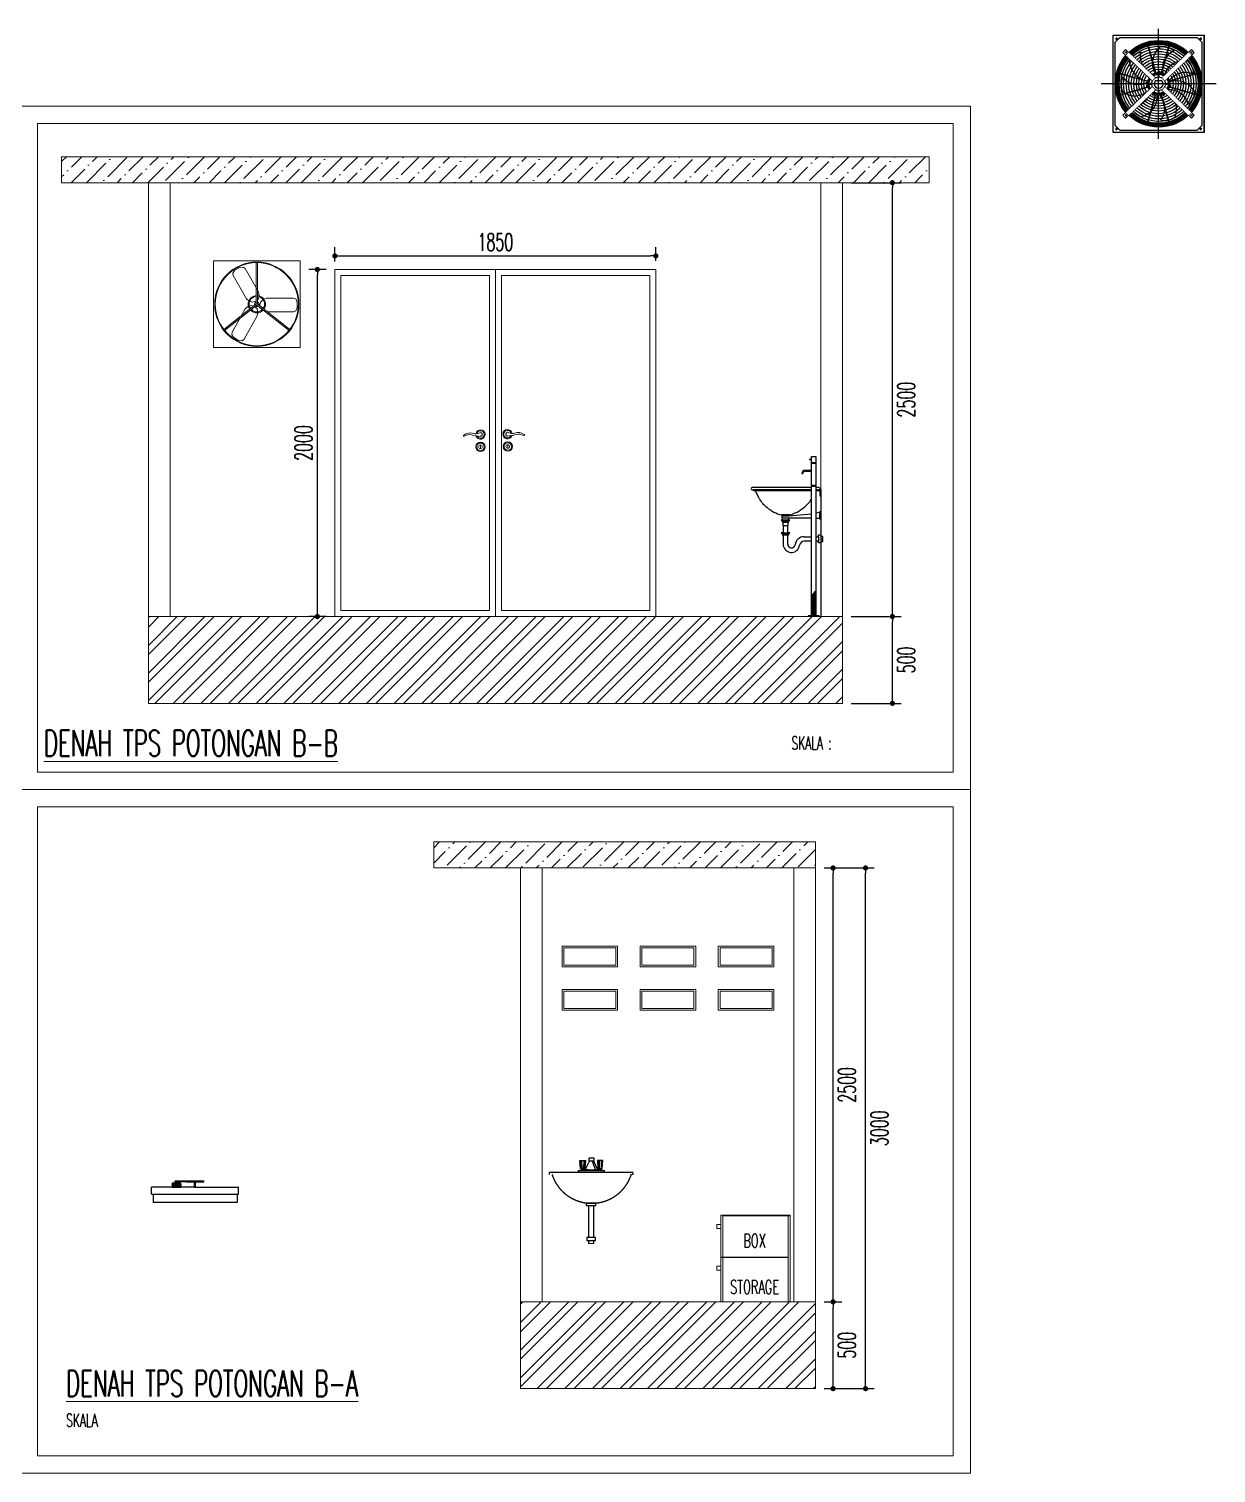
# Model space of a CAD drawing. Header units: millimetres. Extents: x -24432 to 28812, y 5 to 16204.
# Drawn here: x 21970 to 28812, y 7882 to 16204 of the extents above; entities that cross this region are included whole.
import ezdxf

# ---------------------------------------------------------------- set-up
doc = ezdxf.new("R2010")
doc.units = ezdxf.units.MM
doc.header["$MEASUREMENT"] = 0
doc.set_wipeout_variables(frame=1)
doc.linetypes.add('DASHEDX2', pattern=[38.1, 25.4, -12.7])
doc.layers.add('Edges', color=7, linetype='Continuous')
doc.layers.add('inst ME', color=7, linetype='Continuous', lineweight=13)
doc.layers.add('J', color=1, linetype='Continuous', lineweight=13)
doc.styles.add('300', font='rs.shx', dxfattribs={"width": 0.6, "height": 100})
doc.dimstyles.new('300', dxfattribs={"dimtxt": 50, "dimasz": 30, "dimexe": 50, "dimexo": 50, "dimgap": 30, "dimtad": 2, "dimdec": 0, "dimzin": 0, "dimtxsty": '300', "dimblk": 'DOT', "dimcen": 0.2, "dimclrd": 1, "dimclre": 1, "dimclrt": 3, "dimadec": 0, "dimazin": 0, "dimtfac": 1, "dimtdec": 0, "dimtix": 1, "dimtmove": 0, "dimatfit": 3, "dimfxl": 1, "dimtolj": 1, "dimtzin": 0, "dimarcsym": 0})
pattern_1 = [(45, (-555.76, -76748.93), (-79.54951, 79.54951), []), (45, (-502.73, -76748.93), (-79.54951, 79.54951), [])]
pattern_2 = [(45, (-555.76, -76748.934), (33.14563, 121.53398), [156.25, -31.25, 0, -31.25])]

# ---------------------------------------------------------------- blocks, each defined once
blk = doc.blocks.new('A$C6E2B1FF7')
for p, q in [((0.3955, 1.01), (0.3955, 1.05)), ((0.3955, 1.05), (0.4255, 1.05)), ((0.4255, 1.05), (0.4255, 1.01)), ((0.3955, 0.96), (0.3555, 0.96)), ((0.3555, 0.954), (0.3955, 0.954)), ((0.3955, 1.0315), (0.3845, 1.0315)), ((0.3955, 1.0285), (0.3845, 1.0285)), ((0.4255, 1.01), (0.3955, 1.01)), ((0.3955, 0.86), (0.3955, 1.006)), ((0.3955, 1.006), (0.4255, 1.006)), ((0.3975, 1.01), (0.3975, 1.006)), ((0.4235, 1.01), (0.4235, 1.006)), ((0.4255, 1.006), (0.4255, 0.86)), ((0.3325, 0.9402), (0.3385, 0.938)), ((0.4255, 0.86), (0.3955, 0.86)), ((0.3955, 0.004), (0.3955, 0.856)), ((0.3955, 0.856), (0.4255, 0.856)), ((0.3975, 0.86), (0.3975, 0.856)), ((0.4235, 0.86), (0.4235, 0.856)), ((0.4255, 0.856), (0.4255, 0.004)), ((0.3955, 0.8483), (0.0077, 0.8483)), ((0.0077, 0.8328), (0.0158, 0.8328)), ((0.3955, 0.8328), (0.0158, 0.8328)), ((0.0189, 0.8268), (0.3955, 0.8268)), ((0.052, 0.7743), (0.0308, 0.8221)), ((0.4427, 0.8483), (0.4255, 0.8483)), ((0.4352, 0.8328), (0.4255, 0.8328)), ((0.4255, 0.8268), (0.44, 0.8268)), ((0.4255, 0.8268), (0.432, 0.8268)), ((0.4352, 0.8328), (0.4427, 0.8328)), ((0.44, 0.8268), (0.4515, 0.8268)), ((0.4427, 0.8328), (0.4575, 0.8328)), ((0.4515, 0.8268), (0.4515, 0.7928)), ((0.4515, 0.7928), (0.4575, 0.7928)), ((0.4575, 0.8328), (0.4575, 0)), ((0.2517, 0.6674), (0.1992, 0.6674)), ((0.2481, 0.6623), (0.3955, 0.6739)), ((0.4255, 0.6804), (0.4515, 0.6855)), ((0.4515, 0.6405), (0.4515, 0.6905)), ((0.4515, 0.6905), (0.4575, 0.6905)), ((0.1975, 0.6319), (0.2053, 0.6262)), ((0.2535, 0.6319), (0.1975, 0.6319)), ((0.2029, 0.6473), (0.2029, 0.6623)), ((0.2029, 0.6623), (0.2481, 0.6623)), ((0.2029, 0.6473), (0.2461, 0.6473)), ((0.2049, 0.6473), (0.2049, 0.6319)), ((0.2053, 0.6262), (0.2053, 0.6185)), ((0.2053, 0.6262), (0.2461, 0.6262)), ((0.2053, 0.6185), (0.2084, 0.6185)), ((0.2084, 0.6185), (0.2084, 0.5981)), ((0.2425, 0.6185), (0.2084, 0.6185)), ((0.2084, 0.5981), (0.2095, 0.5981)), ((0.2095, 0.5981), (0.2415, 0.5981)), ((0.2095, 0.5981), (0.2095, 0.5487)), ((0.2415, 0.5981), (0.2425, 0.5981)), ((0.2415, 0.5487), (0.2415, 0.5981)), ((0.2425, 0.5981), (0.2425, 0.6185)), ((0.2425, 0.6185), (0.2461, 0.6185)), ((0.2461, 0.6473), (0.3955, 0.6472)), ((0.2461, 0.6473), (0.2461, 0.6319)), ((0.2461, 0.6262), (0.2535, 0.6319)), ((0.2461, 0.6185), (0.2461, 0.6262)), ((0.4255, 0.6463), (0.4515, 0.6455)), ((0.4575, 0.6405), (0.4515, 0.6405)), ((0.1975, 0.5487), (0.2053, 0.543)), ((0.2095, 0.5487), (0.1975, 0.5487)), ((0.2053, 0.543), (0.2053, 0.5353)), ((0.2053, 0.543), (0.2461, 0.543)), ((0.2053, 0.5353), (0.2105, 0.5353)), ((0.2095, 0.5487), (0.2415, 0.5487)), ((0.2405, 0.5353), (0.2105, 0.5353)), ((0.2105, 0.5353), (0.2105, 0.475)), ((0.2405, 0.5353), (0.2461, 0.5353)), ((0.2405, 0.475), (0.2405, 0.5353)), ((0.2535, 0.5487), (0.2415, 0.5487)), ((0.2461, 0.543), (0.2535, 0.5487)), ((0.2461, 0.5353), (0.2461, 0.543)), ((0.348, 0.5244), (0.3955, 0.5244)), ((0.3955, 0.4944), (0.348, 0.4944)), ((0.4255, 0.5244), (0.4435, 0.5244)), ((0.4435, 0.4944), (0.4255, 0.4944)), ((0.4435, 0.5244), (0.4435, 0.5356)), ((0.4435, 0.5356), (0.4575, 0.5356)), ((0.4435, 0.5244), (0.4435, 0.4944)), ((0.4435, 0.4832), (0.4435, 0.4944)), ((0.4575, 0.4832), (0.4435, 0.4832)), ((0.4575, 0.5356), (0.4575, 0.4832)), ((0.4719, 0.5265), (0.4575, 0.5265)), ((0.4575, 0.5099), (0.4719, 0.5099)), ((0.4575, 0.492), (0.4719, 0.492)), ((0.4719, 0.492), (0.4719, 0.5265)), ((0.3986, 0.004), (0.3986, 0.139)), ((0.4016, 0.004), (0.4016, 0.143)), ((0.4054, 0.004), (0.4054, 0.1477)), ((0.4105, 0.004), (0.4105, 0.1535)), ((0.419, 0.004), (0.419, 0.1618)), ((0.4475, 0.004), (0.3755, 0.004)), ((0.3755, 0.004), (0.3755, 0)), ((0.4475, 0), (0.4475, 0.004))]:
    blk.add_line(p, q)
for centre, radius, start, end in [((0.355, 0.9373), 0.0227, 88.67566, 172.72042), ((0.3579, 0.9344), 0.0198, 97.04919, 169.4794), ((0.0077, 0.8405), 0.00774, 90, 270), ((0.0208, 0.8316), 0.00515, 166.68297, 249.34752), ((0.0162, 0.8051), 0.0225, 49.25045, 75.12158), ((0.2517, 0.9003), 0.2361, 212.24439, 231.48451), ((0.1992, 0.9003), 0.2361, 308.51549, 326.21188), ((0.4348, 0.8051), 0.0225, 104.87842, 114.47405), ((0.4302, 0.8316), 0.00515, 290.65248, 13.31703), ((0.4427, 0.8405), 0.00774, 270, 90), ((0.2608, 0.905), 0.2455, 230.52645, 255.48599), ((0.1954, 0.6575), 0.0106, 26.899, 68.79889), ((0.2554, 0.6577), 0.0103, 110.63934, 153.66277), ((0.1902, 0.905), 0.2455, 284.51401, 309.47355), ((0.2646, 0.475), 0.0541, 180, 352.73258), ((0.2646, 0.475), 0.0241, 180, 352.73258), ((0.348, 0.4644), 0.06, 90, 172.73258), ((0.348, 0.4644), 0.03, 90, 172.73258), ((0.5189, 0.052), 0.1485, 128.97963, 146.20396)]:
    blk.add_arc(centre, radius, start, end)
blk.add_ellipse((0.3845, 1.03), major_axis=(0, -0.0015), ratio=0.505358, start_param=3.141593, end_param=6.283185)
blk = doc.blocks.new('industrial exhaust fan pl')
at = {"layer": 'Edges'}
for p, q in [((50.11, 66.59), (50.11, 66.72)), ((50.11, 66.72), (51.61, 66.72)), ((50.11, 66.59), (50.55, 66.59)), ((50.55, 66.33), (50.55, 66.59)), ((50.56, 66.59), (50.55, 66.59)), ((50.56, 66.59), (50.56, 66.33)), ((50.56, 66.59), (51.61, 66.59)), ((51.61, 66.59), (51.61, 66.72)), ((56.54, 66.59), (51.61, 66.59)), ((56.54, 66.59), (56.54, 66.72)), ((56.54, 66.72), (66.55, 66.72)), ((56.54, 66.59), (57.35, 66.59)), ((57.35, 66.33), (57.35, 66.59)), ((57.35, 66.59), (66.39, 66.59)), ((66.39, 66.59), (66.39, 66.33)), ((66.39, 66.59), (66.55, 66.59)), ((66.55, 66.59), (66.55, 66.72)), ((36.54, 59.13), (36.54, 63.13)), ((48.3, 63.13), (36.54, 63.13)), ((36.54, 59.13), (37.34, 59.13)), ((37.34, 59.13), (37.34, 54.25)), ((37.34, 59.13), (85.75, 59.13)), ((48.3, 64.5), (48.21, 64.5)), ((48.21, 64.5), (48.21, 64.27)), ((48.21, 64.27), (48.3, 64.27)), ((48.3, 65.34), (48.3, 64.5)), ((49.64, 65.34), (48.3, 65.34)), ((48.54, 64.5), (48.3, 64.5)), ((48.3, 64.27), (48.3, 63.13)), ((48.3, 64.27), (48.92, 64.27)), ((48.3, 63.13), (48.39, 63.13)), ((48.92, 64.27), (48.39, 63.83)), ((48.39, 63.83), (48.39, 63.13)), ((48.39, 63.13), (48.44, 63.13)), ((48.44, 63.83), (48.45, 63.84)), ((48.44, 63.83), (48.44, 63.13)), ((48.44, 63.13), (48.45, 63.13)), ((48.45, 63.84), (48.92, 64.24)), ((48.45, 63.84), (48.45, 63.13)), ((48.45, 63.13), (48.57, 63.13)), ((49.09, 65.27), (48.54, 64.5)), ((48.54, 64.5), (53.17, 64.5)), ((48.57, 63.83), (48.99, 64.18)), ((48.57, 63.83), (48.57, 63.13)), ((48.57, 63.13), (48.77, 63.13)), ((48.77, 63.83), (49.15, 64.12)), ((48.77, 63.83), (48.77, 63.13)), ((48.77, 63.13), (49.44, 63.13)), ((48.92, 64.27), (48.92, 64.27)), ((48.92, 64.27), (48.92, 64.24)), ((48.92, 64.24), (48.97, 64.27)), ((48.92, 64.27), (48.97, 64.27)), ((48.99, 64.27), (48.97, 64.27)), ((48.99, 64.27), (48.99, 64.18)), ((48.99, 64.18), (49.1, 64.27)), ((48.99, 64.27), (49.1, 64.27)), ((49.64, 65.27), (49.09, 65.27)), ((49.1, 64.27), (49.15, 64.27)), ((49.15, 64.27), (49.15, 64.12)), ((49.15, 64.12), (49.36, 64.27)), ((49.15, 64.27), (49.36, 64.27)), ((49.36, 64.27), (49.44, 64.27)), ((49.44, 64.27), (49.44, 63.13)), ((49.44, 64.27), (49.55, 64.27)), ((49.44, 63.13), (49.55, 63.13)), ((49.55, 63.83), (49.55, 64.27)), ((49.55, 64.27), (49.64, 64.27)), ((49.55, 63.83), (49.55, 63.13)), ((49.64, 63.83), (49.55, 63.83)), ((49.55, 63.13), (49.64, 63.13)), ((49.64, 65.34), (49.64, 65.27)), ((50.55, 65.34), (49.64, 65.34)), ((49.64, 65.27), (52.07, 65.27)), ((49.64, 63.83), (49.64, 64.27)), ((49.64, 64.27), (49.97, 64.27)), ((49.64, 63.83), (49.64, 63.13)), ((49.64, 63.13), (49.97, 63.13)), ((49.97, 63.83), (49.97, 64.27)), ((49.97, 64.27), (50.06, 64.27)), ((50.06, 63.83), (49.97, 63.83)), ((49.97, 63.83), (49.97, 63.13)), ((49.97, 63.13), (50.06, 63.13)), ((50.06, 63.83), (50.06, 64.27)), ((50.39, 64.27), (50.06, 64.27)), ((50.06, 63.83), (50.06, 63.13)), ((50.06, 63.13), (50.39, 63.13)), ((50.11, 66.2), (50.11, 66.33)), ((50.55, 66.33), (50.11, 66.33)), ((50.11, 66.2), (50.55, 66.2)), ((50.39, 63.83), (50.39, 64.27)), ((50.39, 64.27), (50.48, 64.27)), ((50.48, 63.83), (50.39, 63.83)), ((50.39, 63.83), (50.39, 63.13)), ((50.39, 63.13), (50.48, 63.13)), ((50.48, 63.83), (50.48, 64.27)), ((50.48, 64.27), (50.81, 64.27)), ((50.48, 63.83), (50.48, 63.13)), ((50.48, 63.13), (50.81, 63.13)), ((50.56, 66.33), (50.55, 66.33)), ((50.55, 65.34), (50.55, 66.2)), ((50.55, 66.2), (51.16, 66.2)), ((50.55, 65.34), (51.16, 65.34)), ((51.61, 66.33), (50.56, 66.33)), ((50.81, 63.83), (50.81, 64.27)), ((50.9, 64.27), (50.81, 64.27)), ((50.81, 63.83), (50.9, 63.83)), ((50.81, 63.83), (50.81, 63.13)), ((50.81, 63.13), (50.9, 63.13)), ((50.9, 64.27), (51.19, 64.27)), ((50.9, 63.83), (50.9, 64.27)), ((50.9, 63.83), (50.9, 63.13)), ((50.9, 63.13), (51.19, 63.13)), ((51.16, 65.34), (51.16, 66.2)), ((51.16, 66.2), (51.61, 66.2)), ((52.07, 65.34), (51.16, 65.34)), ((51.19, 63.83), (51.19, 64.27)), ((51.19, 64.27), (51.27, 64.27)), ((51.19, 63.83), (51.27, 63.83)), ((51.19, 63.83), (51.19, 63.13)), ((51.19, 63.13), (51.27, 63.13)), ((51.27, 63.83), (51.27, 64.27)), ((51.61, 64.27), (51.27, 64.27)), ((51.27, 63.83), (51.27, 63.13)), ((51.27, 63.13), (51.61, 63.13)), ((51.61, 66.2), (51.61, 66.33)), ((51.61, 66.33), (56.54, 66.33)), ((51.61, 63.83), (51.61, 64.27)), ((51.61, 64.27), (51.69, 64.27)), ((51.61, 63.83), (51.61, 63.13)), ((51.61, 63.83), (51.69, 63.83)), ((51.61, 63.13), (51.69, 63.13)), ((51.69, 63.83), (51.69, 64.27)), ((51.69, 64.27), (52.02, 64.27)), ((51.69, 63.83), (51.69, 63.13)), ((51.69, 63.13), (52.02, 63.13)), ((52.02, 63.83), (52.02, 64.27)), ((52.02, 64.27), (52.11, 64.27)), ((52.02, 63.83), (52.11, 63.83)), ((52.02, 63.83), (52.02, 63.13)), ((52.02, 63.13), (52.11, 63.13)), ((52.07, 65.34), (52.07, 65.27)), ((53.41, 65.34), (52.07, 65.34)), ((52.62, 65.27), (52.07, 65.27)), ((52.11, 63.83), (52.11, 64.27)), ((52.28, 64.27), (52.11, 64.27)), ((52.11, 63.83), (52.11, 63.13)), ((52.11, 63.13), (52.28, 63.13)), ((52.28, 64.27), (52.28, 63.13)), ((52.28, 64.27), (52.36, 64.27)), ((52.28, 63.13), (52.94, 63.13)), ((52.57, 64.11), (52.36, 64.27)), ((52.36, 64.27), (52.57, 64.27)), ((52.57, 64.27), (52.57, 64.11)), ((52.57, 64.27), (52.62, 64.27)), ((52.94, 63.83), (52.57, 64.11)), ((52.62, 65.27), (53.17, 64.5)), ((52.73, 64.19), (52.62, 64.27)), ((52.62, 64.27), (52.73, 64.27)), ((52.73, 64.27), (52.73, 64.19)), ((52.73, 64.27), (52.75, 64.27)), ((53.14, 63.83), (52.73, 64.19)), ((52.78, 64.25), (52.75, 64.27)), ((52.75, 64.27), (52.78, 64.27)), ((52.78, 64.27), (52.78, 64.25)), ((52.79, 64.27), (52.78, 64.27)), ((52.78, 64.27), (52.78, 64.27)), ((52.78, 64.27), (52.79, 64.27)), ((53.26, 63.83), (52.78, 64.25)), ((52.79, 64.27), (52.79, 64.27)), ((53.32, 63.83), (52.79, 64.27)), ((53.41, 64.27), (52.79, 64.27)), ((52.94, 63.83), (52.94, 63.13)), ((52.94, 63.13), (53.14, 63.13)), ((53.14, 63.83), (53.14, 63.13)), ((53.14, 63.13), (53.26, 63.13)), ((53.41, 64.5), (53.17, 64.5)), ((53.26, 63.83), (53.26, 63.13)), ((53.26, 63.13), (53.32, 63.13)), ((53.32, 63.83), (53.32, 63.13)), ((53.32, 63.13), (53.41, 63.13)), ((53.41, 64.5), (53.41, 65.34)), ((53.5, 64.5), (53.41, 64.5)), ((53.41, 64.27), (53.5, 64.27)), ((53.41, 63.13), (53.41, 64.27)), ((61.2, 63.13), (53.41, 63.13)), ((53.5, 64.5), (53.5, 64.27)), ((56.54, 66.2), (56.54, 66.33)), ((57.35, 66.33), (56.54, 66.33)), ((56.54, 66.2), (61.03, 66.2)), ((66.39, 66.33), (57.35, 66.33)), ((61.03, 66.2), (61.03, 66.07)), ((61.23, 66.2), (61.03, 66.2)), ((61.03, 66.07), (61.2, 66.07)), ((61.2, 63.13), (61.2, 66.07)), ((61.2, 66.07), (61.23, 66.07)), ((61.2, 63.13), (61.89, 63.13)), ((61.23, 66.2), (61.23, 66.07)), ((61.23, 66.2), (61.86, 66.2)), ((61.23, 66.07), (61.86, 66.07)), ((61.86, 66.2), (61.86, 66.07)), ((61.86, 66.2), (62.06, 66.2)), ((61.86, 66.07), (61.89, 66.07)), ((61.89, 63.13), (61.89, 66.07)), ((61.89, 66.07), (62.06, 66.07)), ((61.89, 63.13), (86.54, 63.13)), ((62.06, 66.2), (62.06, 66.07)), ((62.06, 66.2), (66.55, 66.2)), ((66.39, 66.33), (66.55, 66.33)), ((66.55, 66.2), (66.55, 66.33)), ((85.75, 59.13), (85.75, 54.25)), ((85.75, 59.13), (86.54, 59.13)), ((86.54, 59.13), (86.54, 63.13)), ((85.75, 54.25), (37.34, 54.25))]:
    blk.add_line(p, q, dxfattribs=at)
blk = doc.blocks.new('Handle-01')
for centre, radius, start, end in [((-66.7, -54.9), 64.6, 70.65002, 128.47831), ((-31.2, 66.5), 62.1, 256.79025, 291.8405), ((0, 0), 30, 198.02954, 169.96267), ((0, 0), 24, 204.54285, 168.26614), ((0, 0), 12, 259.25559, 132.43023), ((-105.2, -7.5), 3.6, 119.1006, 286.73068), ((-70.4, -63.6), 62.5, 75.77345, 122.60946), ((-12, 119.3), 129.6, 250.59259, 267.96816), ((62.6, 665.3), 680.2, 263.31552, 264.72244)]:
    blk.add_arc(centre, radius, start, end)
blk = doc.blocks.new('A$C202B7152')
for p, q in [((0.1727, 0.4449, 0.01), (0.3343, 0.4449, 0.01)), ((0.1727, 0.4348, 0.01), (0.1727, 0.4449, 0.01)), ((0.1836, 0.5083, 0.01), (0.2175, 0.5083, 0.01)), ((0.1876, 0.4593, 0.01), (0.1836, 0.5083, 0.01)), ((0.1854, 0.5083, 0.01), (0.1895, 0.4593, 0.01)), ((0.2135, 0.4593, 0.01), (0.1876, 0.4593, 0.01)), ((0.1886, 0.5083, 0.01), (0.1916, 0.4593, 0.01)), ((0.1939, 0.5083, 0.01), (0.195, 0.4593, 0.01)), ((0.2072, 0.5083, 0.01), (0.2061, 0.4593, 0.01)), ((0.2126, 0.5083, 0.01), (0.2095, 0.4593, 0.01)), ((0.2158, 0.5083, 0.01), (0.2116, 0.4593, 0.01)), ((0.2175, 0.5083, 0.01), (0.2135, 0.4593, 0.01)), ((0.2409, 0.5057, 0.01), (0.2168, 0.4534, 0.01)), ((0.2378, 0.5215, 0.01), (0.27, 0.5215, 0.01)), ((0.2378, 0.5057, 0.01), (0.2378, 0.5215, 0.01)), ((0.27, 0.5057, 0.01), (0.2378, 0.5057, 0.01)), ((0.2661, 0.5057, 0.01), (0.2918, 0.4532, 0.01)), ((0.27, 0.5215, 0.01), (0.27, 0.5057, 0.01)), ((0.3242, 0.5083, 0.01), (0.2903, 0.5083, 0.01)), ((0.2903, 0.5083, 0.01), (0.2943, 0.4593, 0.01)), ((0.292, 0.5083, 0.01), (0.2962, 0.4593, 0.01)), ((0.2943, 0.4593, 0.01), (0.3202, 0.4593, 0.01)), ((0.2952, 0.5083, 0.01), (0.2983, 0.4593, 0.01)), ((0.3006, 0.5083, 0.01), (0.3017, 0.4593, 0.01)), ((0.3139, 0.5083, 0.01), (0.3128, 0.4593, 0.01)), ((0.3192, 0.5083, 0.01), (0.3162, 0.4593, 0.01)), ((0.3224, 0.5083, 0.01), (0.3183, 0.4593, 0.01)), ((0.3202, 0.4593, 0.01), (0.3242, 0.5083, 0.01)), ((0.3343, 0.4449, 0.01), (0.3343, 0.4348, 0.01))]:
    blk.add_line(p, q)
at = {"linetype": 'DASHEDX2'}
for p, q in [((0, 0.4338, 0.01), (0.5126, 0.4338, 0.01)), ((0, 0.4338, 0.01), (0, 0.4226, 0.01)), ((0.5126, 0.4338, 0.01), (0.5126, 0.4226, 0.01)), ((0.2271, 0.2467, 0.01), (0.2858, 0.2467, 0.01)), ((0.2271, 0.2325, 0.01), (0.2271, 0.2467, 0.01)), ((0.2858, 0.2325, 0.01), (0.2271, 0.2325, 0.01)), ((0.2392, 0.2305, 0.01), (0.2716, 0.2305, 0.01)), ((0.2392, 0.0364, 0.01), (0.2392, 0.2305, 0.01)), ((0.2716, 0.2305, 0.01), (0.2716, 0.0364, 0.01)), ((0.2858, 0.2467, 0.01), (0.2858, 0.2325, 0.01)), ((0.2291, 0.0364, 0.01), (0.2817, 0.0364, 0.01)), ((0.2291, 0.0182, 0.01), (0.2291, 0.0364, 0.01)), ((0.2817, 0.0182, 0.01), (0.2291, 0.0182, 0.01)), ((0.2392, 0, 0.01), (0.2392, 0.0182, 0.01)), ((0.2716, 0.0182, 0.01), (0.2716, 0, 0.01)), ((0.2817, 0.0364, 0.01), (0.2817, 0.0182, 0.01))]:
    blk.add_line(p, q, dxfattribs=at)
for centre, radius, start, end in [((0.2535, 0.1433, 0.01), 0.3122, 96.75998, 104.99699), ((0.1854, 0.4493, 0.01), 0.0103, 4.5286, 73.65735), ((0.1865, 0.4498, 0.01), 0.00987, 2.35421, 72.28954), ((0.1806, 0.4473, 0.01), 0.0173, 10.46857, 43.68179), ((0.2129, 0.4516, 0.01), 0.00923, 123.82998, 180.37672), ((0.2157, 0.4493, 0.01), 0.0103, 106.34265, 165.91992), ((0.2546, 0.595, 0.01), 0.1466, 255.0374, 284.68485), ((-0.3833, 0.715, 0.01), 0.6657, 336.62365, 341.67507), ((0.2535, 0.1433, 0.01), 0.3122, 75.00301, 82.96228), ((0.2921, 0.4493, 0.01), 0.0103, 14.08008, 73.65735), ((0.2949, 0.4516, 0.01), 0.00923, 359.62328, 56.17002), ((0.3272, 0.4473, 0.01), 0.0173, 136.31821, 169.53143), ((0.3213, 0.4498, 0.01), 0.00987, 107.71046, 177.64579), ((0.3224, 0.4493, 0.01), 0.0103, 106.34265, 175.4714)]:
    blk.add_arc(centre, radius, start, end)
blk.add_arc((0.2522, 0.4962, 0.01), 0.2522, 196.98117, 343.01883, dxfattribs=at)
blk = doc.blocks.new('_Dot')
at = {"color": 0, "lineweight": -2}
blk.add_line((-0.5, 0), (-1, 0), dxfattribs=at)
at = {"color": 0, "const_width": 0.5}
blk.add_lwpolyline([(-0.25, 0, 1), (0.25, 0, 1)], format="xyb", close=True, dxfattribs=at)
blk = doc.blocks.new('*D40')
at = {"color": 1, "lineweight": -2, "transparency": 16777216}
for p, q in [((26709, 12817.3), (26996.6, 12817.3)), ((26946.6, 12347.3), (26946.6, 12787.3)), ((26709, 12317.3), (26996.6, 12317.3))]:
    blk.add_line(p, q, dxfattribs=at)
at = {"layer": 'Defpoints', "color": 0, "transparency": 16777216}
for p in [(26659, 12817.3), (26946.6, 12817.3), (26659, 12317.3)]:
    blk.add_point(p, dxfattribs=at)
at = {"color": 1, "lineweight": -2, "transparency": 16777216, "xscale": 30, "yscale": 30, "zscale": 30}
for p, rotation in [((26946.6, 12817.3), 90), ((26946.6, 12317.3), 270)]:
    blk.add_blockref('_Dot', p, dxfattribs=dict(at, rotation=rotation))
at = {"color": 3, "transparency": 16777216, "insert": (27026.6, 12567.3), "char_height": 100, "attachment_point": 5, "rotation": 90, "style": '300'}
blk.add_mtext('\\A1;500', dxfattribs=at)
blk = doc.blocks.new('*D41')
at = {"color": 1, "lineweight": -2, "transparency": 16777216}
for p, q in [((26709, 15317.3), (26996.6, 15317.3)), ((26946.6, 12847.3), (26946.6, 15287.3)), ((26709, 12817.3), (26996.6, 12817.3))]:
    blk.add_line(p, q, dxfattribs=at)
at = {"layer": 'Defpoints', "color": 0, "transparency": 16777216}
for p in [(26659, 15317.3), (26946.6, 15317.3), (26659, 12817.3)]:
    blk.add_point(p, dxfattribs=at)
at = {"color": 1, "lineweight": -2, "transparency": 16777216, "xscale": 30, "yscale": 30, "zscale": 30}
for p, rotation in [((26946.6, 15317.3), 90), ((26946.6, 12817.3), 270)]:
    blk.add_blockref('_Dot', p, dxfattribs=dict(at, rotation=rotation))
at = {"color": 3, "transparency": 16777216, "insert": (27026.6, 14067.3), "char_height": 100, "attachment_point": 5, "rotation": 90, "style": '300'}
blk.add_mtext('\\A1;2500', dxfattribs=at)
blk = doc.blocks.new('*D47')
at = {"color": 1, "lineweight": -2, "transparency": 16777216}
for p, q in [((23683.6, 14817.3), (23582.9, 14817.3)), ((23632.9, 12847.3), (23632.9, 14787.3)), ((23683.6, 12817.3), (23582.9, 12817.3))]:
    blk.add_line(p, q, dxfattribs=at)
at = {"layer": 'Defpoints', "color": 0, "transparency": 16777216}
for p in [(23632.9, 14817.3), (23733.6, 14817.3), (23733.6, 12817.3)]:
    blk.add_point(p, dxfattribs=at)
at = {"color": 1, "lineweight": -2, "transparency": 16777216, "xscale": 30, "yscale": 30, "zscale": 30}
for p, rotation in [((23632.9, 14817.3), 90), ((23632.9, 12817.3), 270)]:
    blk.add_blockref('_Dot', p, dxfattribs=dict(at, rotation=rotation))
at = {"color": 3, "transparency": 16777216, "insert": (23552.9, 13817.3), "char_height": 100, "attachment_point": 5, "rotation": 90, "style": '300'}
blk.add_mtext('\\A1;2000', dxfattribs=at)
blk = doc.blocks.new('*D49')
at = {"color": 1, "lineweight": -2, "transparency": 16777216}
for p, q in [((23733.6, 14863.8), (23733.6, 14945.5)), ((25583.5, 14867.3), (25583.5, 14945.5)), ((23763.6, 14895.5), (25553.5, 14895.5))]:
    blk.add_line(p, q, dxfattribs=at)
at = {"layer": 'Defpoints', "color": 0, "transparency": 16777216}
for p in [(23733.6, 14813.8), (25583.5, 14895.5), (25583.5, 14817.3)]:
    blk.add_point(p, dxfattribs=at)
at = {"color": 1, "lineweight": -2, "transparency": 16777216, "xscale": 30, "yscale": 30, "zscale": 30, "rotation": 180}
blk.add_blockref('_Dot', (23733.6, 14895.5), dxfattribs=at)
at = {"color": 1, "lineweight": -2, "transparency": 16777216, "xscale": 30, "yscale": 30, "zscale": 30}
blk.add_blockref('_Dot', (25583.5, 14895.5), dxfattribs=at)
at = {"color": 3, "transparency": 16777216, "insert": (24658.6, 14975.5), "char_height": 100, "attachment_point": 5, "style": '300'}
blk.add_mtext('\\A1;1850', dxfattribs=at)
blk = doc.blocks.new('*D50')
at = {"color": 1, "lineweight": -2, "transparency": 16777216}
for p, q in [((26553.3, 8868.7), (26655, 8868.7)), ((26605, 8398.7), (26605, 8838.7)), ((26553.3, 8368.7), (26655, 8368.7))]:
    blk.add_line(p, q, dxfattribs=at)
at = {"layer": 'Defpoints', "color": 0, "transparency": 16777216}
for p in [(26503.3, 8868.7), (26605, 8868.7), (26503.3, 8368.7)]:
    blk.add_point(p, dxfattribs=at)
at = {"color": 1, "lineweight": -2, "transparency": 16777216, "xscale": 30, "yscale": 30, "zscale": 30}
for p, rotation in [((26605, 8868.7), 90), ((26605, 8368.7), 270)]:
    blk.add_blockref('_Dot', p, dxfattribs=dict(at, rotation=rotation))
at = {"color": 3, "transparency": 16777216, "insert": (26685, 8618.7), "char_height": 100, "attachment_point": 5, "rotation": 90, "style": '300'}
blk.add_mtext('\\A1;500', dxfattribs=at)
blk = doc.blocks.new('*D51')
at = {"color": 1, "lineweight": -2, "transparency": 16777216}
for p, q in [((26553.3, 11368.7), (26655, 11368.7)), ((26605, 8898.7), (26605, 11338.7)), ((26553.3, 8868.7), (26655, 8868.7))]:
    blk.add_line(p, q, dxfattribs=at)
at = {"layer": 'Defpoints', "color": 0, "transparency": 16777216}
for p in [(26503.3, 11368.7), (26605, 11368.7), (26503.3, 8868.7)]:
    blk.add_point(p, dxfattribs=at)
at = {"color": 1, "lineweight": -2, "transparency": 16777216, "xscale": 30, "yscale": 30, "zscale": 30}
for p, rotation in [((26605, 11368.7), 90), ((26605, 8868.7), 270)]:
    blk.add_blockref('_Dot', p, dxfattribs=dict(at, rotation=rotation))
at = {"color": 3, "transparency": 16777216, "insert": (26685, 10118.7), "char_height": 100, "attachment_point": 5, "rotation": 90, "style": '300'}
blk.add_mtext('\\A1;2500', dxfattribs=at)
blk = doc.blocks.new('*D52')
at = {"color": 1, "lineweight": -2, "transparency": 16777216}
for p, q in [((26553.3, 11368.7), (26841.9, 11368.7)), ((26791.9, 8398.7), (26791.9, 11338.7)), ((26553.3, 8368.7), (26841.9, 8368.7))]:
    blk.add_line(p, q, dxfattribs=at)
at = {"layer": 'Defpoints', "color": 0, "transparency": 16777216}
for p in [(26503.3, 11368.7), (26791.9, 11368.7), (26503.3, 8368.7)]:
    blk.add_point(p, dxfattribs=at)
at = {"color": 1, "lineweight": -2, "transparency": 16777216, "xscale": 30, "yscale": 30, "zscale": 30}
for p, rotation in [((26791.9, 11368.7), 90), ((26791.9, 8368.7), 270)]:
    blk.add_blockref('_Dot', p, dxfattribs=dict(at, rotation=rotation))
at = {"color": 3, "transparency": 16777216, "insert": (26871.9, 9868.7), "char_height": 100, "attachment_point": 5, "rotation": 90, "style": '300'}
blk.add_mtext('\\A1;3000', dxfattribs=at)
blk = doc.blocks.new('b1')
for points in [[(-861801, -564213), (-861776, -564213)], [(-861789, -564200), (-861789, -564225)]]:
    blk.add_lwpolyline(points)
blk.add_circle((-861789, -564213), 7.16)
blk = doc.blocks.new('bl')
for centre, radius, start, end in [((10075673, 499117), 217, 101.9723, 184.7386), ((10075733, 499023), 204, 87.6564, 169.8774), ((10075575, 499157), 180, 23.0565, 72.8667), ((10075442, 498982), 118, 40.6363, 82.5942), ((10075498, 499086), 15.2, 327.9215, 155.3089)]:
    blk.add_arc(centre, radius, start, end)
blk = doc.blocks.new('k2')
for points in [[(10074987, 497476), (10074987, 496506)], [(10075009, 497407), (10075056, 497454)], [(10075828, 497454), (10075056, 497454)], [(10075875, 497407), (10075828, 497454)], [(10075897, 497476), (10075897, 496506)], [(10075009, 496576), (10075009, 497407)], [(10075113, 497333), (10075406, 497053), (10075379, 497025), (10075086, 497305), (10075113, 497333)], [(10075326, 497409), (10075412, 497098)], [(10075329, 497409), (10075415, 497099)], [(10075555, 497409), (10075469, 497099)], [(10075558, 497409), (10075472, 497098)], [(10075771, 497333), (10075478, 497053), (10075505, 497025), (10075798, 497305), (10075771, 497333)], [(10075875, 497407), (10075875, 496576)], [(10075027, 497108), (10075336, 497022)], [(10075028, 497110), (10075336, 497025)], [(10075856, 497110), (10075548, 497025)], [(10075857, 497108), (10075548, 497022)], [(10074987, 496991), (10075897, 496991)], [(10075027, 496881), (10075334, 496966)], [(10075028, 496879), (10075335, 496964)], [(10075113, 496649), (10075406, 496930), (10075379, 496957), (10075086, 496677), (10075113, 496649)], [(10075326, 496574), (10075412, 496885)], [(10075329, 496573), (10075415, 496884)], [(10075410, 496961), (10075474, 496961)], [(10075555, 496573), (10075469, 496884)], [(10075558, 496574), (10075472, 496885)], [(10075771, 496649), (10075478, 496930), (10075505, 496957), (10075798, 496677), (10075771, 496649)], [(10075856, 496879), (10075549, 496964)], [(10075857, 496881), (10075550, 496966)], [(10075009, 496576), (10075056, 496528)], [(10075875, 496576), (10075828, 496528)], [(10075828, 496528), (10075056, 496528)]]:
    blk.add_lwpolyline(points)
blk.add_lwpolyline([(10074987, 497476), (10075897, 497476), (10075897, 496506), (10074987, 496506)], close=True)
at = {"ltscale": 0.1}
for points in [[(10075442, 497540), (10075442, 496442)], [(10074868, 496991), (10076016, 496991)]]:
    blk.add_lwpolyline(points, dxfattribs=at)
for radius in [433, 430, 423, 415, 408, 401, 394, 375, 350, 324, 299, 273, 248, 222, 197, 171, 146, 111, 103, 95.9, 68.8]:
    blk.add_circle((10075442, 496991), radius)
blk.add_arc((10075442, 496991), 44, 316.2316, 223.7684)
for name, p, xscale, yscale, zscale in [('b1', (10883691, 1026877), 0.9383611348504772, 0.9383611348504772, 0.9383611348504772), ('b1', (9267193, 1026877), -0.9383611348504772, 0.9383611348504772, 0.9383611348504772), ('bl', (621039, 28766), 0.9383611348504772, 0.9383611348504772, 0.9383611348504772), ('bl', (621039, 28766), 0.9383611348504772, 0.9383611348504772, 0.9383611348504772), ('b1', (9509292, 867596), -0.6568527943953341, 0.6568527943953341, 0.6568527943953341), ('b1', (9509374, 867677), -0.6568527943953341, 0.6568527943953341, 0.6568527943953341), ('b1', (9509455, 867596), -0.6568527943953341, 0.6568527943953341, 0.6568527943953341)]:
    blk.add_blockref(name, p, dxfattribs=dict(xscale=xscale, yscale=yscale, zscale=zscale))
for name, p, xscale, yscale, zscale, rotation in [('bl', (4910588, -7435805), 0.9383611348504772, 0.9383611348504772, 0.9383611348504772, 54.09757850684316), ('bl', (13121090, -8465654), 0.9383611348504772, 0.9383611348504772, 0.9383611348504772, 105.9333330538982), ('bl', (3615126, 7415755), 0.9383611348504776, 0.9383611348504776, 0.9383611348504776, 310.2022348388547), ('bl', (18886776, -2962107), 0.9383611348504772, 0.9383611348504772, 0.9383611348504772, 155.7310982163887), ('bl', (18886776, -2962107), 0.9383611348504772, 0.9383611348504772, 0.9383611348504772, 155.7310982163887), ('bl', (18405007, 4994027), 0.9383611348504776, 0.9383611348504776, 0.9383611348504776, 205.5288633794265), ('b1', (9509374, 126305), 0.6568527943953341, 0.6568527943953341, 0.6568527943953341, 180), ('bl', (11189739, 9897168), 0.9383611348504772, 0.9383611348504772, 0.9383611348504772, 260.4044696758169), ('b1', (10883691, -32894), -0.9383611348504772, 0.9383611348504772, 0.9383611348504772, 180), ('b1', (9267193, -32894), 0.9383611348504772, 0.9383611348504772, 0.9383611348504772, 180)]:
    blk.add_blockref(name, p, dxfattribs=dict(xscale=xscale, yscale=yscale, zscale=zscale, rotation=rotation))
blk.add_wipeout([(10075143, 497305), (10075406, 497053), (10075379, 497025), (10075116, 497277)])
at = {"xscale": 0.6568527943953341, "yscale": 0.6568527943953341, "zscale": 0.6568527943953341}
blk.add_blockref('b1', (10641183, 867910), dxfattribs=at)
blk.add_wipeout([(10075741, 497305), (10075478, 497053), (10075505, 497025), (10075768, 497277)])
at = {"xscale": -0.6568527943953341, "yscale": 0.6568527943953341, "zscale": 0.6568527943953341}
blk.add_blockref('b1', (9509701, 867910), dxfattribs=at)
blk.add_wipeout([(10075505, 496957), (10075768, 496706), (10075741, 496678), (10075478, 496930)])
at = {"xscale": 0.6568527943953341, "yscale": 0.6568527943953341, "zscale": 0.6568527943953341, "rotation": 180}
blk.add_blockref('b1', (9509701, 126073), dxfattribs=at)
blk.add_wipeout([(10075143, 496678), (10075406, 496930), (10075379, 496957), (10075115, 496707)])
at = {"xscale": -0.6568527943953341, "yscale": 0.6568527943953341, "zscale": 0.6568527943953341, "rotation": 180}
blk.add_blockref('b1', (10641183, 126073), dxfattribs=at)

msp = doc.modelspace()

# ---------------------------------------------------------------- hatches: boundary and pattern name
at = {"layer": 'inst ME'}
h = msp.add_hatch(dxfattribs=at)
h.set_pattern_fill('ANSI36', color=4, scale=500)
h.set_pattern_definition(pattern_2)
h.paths.add_polyline_path([(27159, 15467.3), (26659, 15467.3), (22159, 15467.3), (22159, 15317.3), (22659, 15317.3), (27159, 15317.3)])
h = msp.add_hatch(dxfattribs=at)
h.set_pattern_fill('ANSI32', color=129, scale=300)
h.set_pattern_definition(pattern_1)
h.paths.add_polyline_path([(26659, 12817.3), (22659, 12817.3), (22659, 12317.3), (26659, 12317.3)])
h = msp.add_hatch(dxfattribs=at)
h.set_pattern_fill('ANSI36', color=4, scale=500)
h.set_pattern_definition(pattern_2)
h.paths.add_polyline_path([(26503.3, 11518.7), (24303.3, 11518.7), (24303.3, 11368.7), (26503.3, 11368.7)])
h = msp.add_hatch(dxfattribs=at)
h.set_pattern_fill('ANSI32', color=129, scale=300)
h.set_pattern_definition(pattern_1)
h.paths.add_polyline_path([(26503.3, 8868.7), (24803.3, 8868.7), (24803.3, 8368.7), (26503.3, 8368.7)])

# ---------------------------------------------------------------- linework, layer by layer
msp.add_lwpolyline([(26345.1, 9123.7), (25958, 9123.7)])
for points in [[(27397.6, 11820.1), (21920.4, 11820.1), (21920.4, 15758.5), (27397.6, 15758.5)], [(27297.6, 11920.1), (22020.4, 11920.1), (22020.4, 15658.5), (27297.6, 15658.5)], [(23534.1, 14867.3), (23034.1, 14867.3), (23034.1, 14367.3), (23534.1, 14367.3)], [(23733.6, 14817.3), (24659.1, 14817.3), (24659.1, 12817.3), (23733.6, 12817.3)], [(24659, 12817.3), (25583.5, 12817.3), (25583.5, 14817.3), (24659, 14817.3)], [(23767.8, 14783.1), (24624.9, 14783.1), (24624.9, 12851.4), (23767.8, 12851.4)], [(24693.2, 12851.4), (25549.4, 12851.4), (25549.4, 14783.1), (24693.2, 14783.1)], [(27397.6, 7881.8), (21920.4, 7881.8), (21920.4, 11820.1), (27397.6, 11820.1)], [(27297.6, 7981.8), (22020.4, 7981.8), (22020.4, 11720.1), (27297.6, 11720.1)], [(25043.3, 10918.7), (25043.3, 10798.7), (25363.3, 10798.7), (25363.3, 10918.7)], [(25493.3, 10918.7), (25493.3, 10798.7), (25813.3, 10798.7), (25813.3, 10918.7)], [(25943.3, 10918.7), (25943.3, 10798.7), (26263.3, 10798.7), (26263.3, 10918.7)], [(25043.3, 10668.7), (25043.3, 10548.7), (25363.3, 10548.7), (25363.3, 10668.7)], [(25493.3, 10668.7), (25493.3, 10548.7), (25813.3, 10548.7), (25813.3, 10668.7)], [(25943.3, 10668.7), (25943.3, 10548.7), (26263.3, 10548.7), (26263.3, 10668.7)], [(25195.4, 9422.3), (25225.9, 9422.3), (25225.9, 9424.3), (25195.4, 9424.3)], [(25235.4, 9239.6), (25185.9, 9239.6), (25185.9, 9222.4), (25235.4, 9222.4)], [(25225.9, 9222.4), (25195.4, 9222.4), (25195.4, 9205.3), (25225.9, 9205.3)]]:
    msp.add_lwpolyline(points, close=True, dxfattribs=at)
for points in [[(22659, 15317.3), (22159, 15317.3), (22159, 15467.3), (26659, 15467.3), (27159, 15467.3), (27159, 15317.3)], [(26659, 15467.3), (27159, 15467.3)], [(22659, 12317.3), (22659, 15317.3)], [(22659, 12317.3), (22659, 15317.3), (27159, 15317.3)], [(22784, 12817.3), (22784, 15317.3)], [(26534, 12817.3), (26534, 15317.3)], [(26659, 12317.3), (26659, 15317.3)], [(26659, 15317.3), (27159, 15317.3)], [(23225.2, 14648), (23147.5, 14782.3), (23145.6, 14796.7), (23156.9, 14812.9), (23185.4, 14829.4), (23205.1, 14831.1), (23216.6, 14822.3), (23294.3, 14688), (23297.8, 14667.6), (23297.2, 14665.5)], [(23280.5, 14856.6), (23280.5, 14621)], [(23287.7, 14856.6), (23287.7, 14621)], [(23733.6, 12817.3), (23733.6, 14817.3)], [(24659.1, 12817.3), (24659.1, 14817.3)], [(25583.5, 12817.3), (25583.5, 14817.3)], [(23238.3, 14637.2), (23225.2, 14648)], [(23295.9, 14660.5), (23292.8, 14648.7), (23287.7, 14643.4)], [(23324.4, 14646.9), (23340.3, 14652.8)], [(23340.3, 14652.8), (23495.4, 14652.8), (23508.8, 14647.3), (23517.1, 14629.4), (23517.1, 14596.5), (23508.8, 14578.5), (23495.4, 14573), (23346, 14573)], [(23094, 14471.8), (23279, 14617.8)], [(23098.5, 14466.1), (23283.4, 14612.1)], [(23195.8, 14552.2), (23217.4, 14590.3), (23233.2, 14603.6), (23235.8, 14604.4)], [(23240.8, 14605.8), (23252, 14608.9), (23264.1, 14606.1)], [(23280.5, 14635.8), (23279.2, 14634.4), (23260, 14629.8), (23242.7, 14634.4)], [(23272.3, 14603.3), (23285, 14590.3), (23289.8, 14572.8)], [(23469.7, 14466.1), (23284.8, 14612.1)], [(23289.5, 14567.6), (23286.9, 14551)], [(23474.2, 14471.8), (23289.3, 14617.8)], [(23303.2, 14606.8), (23301.4, 14612.9), (23307, 14631.8), (23319.7, 14644.5)], [(23315.7, 14585.4), (23307, 14594), (23306.8, 14594.7)], [(23329, 14577.2), (23320.9, 14580.2), (23319.3, 14581.8)], [(23286.9, 14551), (23210.5, 14415.9), (23199.1, 14407.1), (23179.3, 14408.6), (23150.7, 14424.8), (23139.2, 14440.9), (23141, 14455.2), (23186.4, 14535.5)], [(22659, 12317.3), (22659, 12817.3), (26659, 12817.3)], [(22659, 12817.3), (26659, 12817.3)], [(26659, 12317.3), (22659, 12317.3)], [(24303.3, 11518.7), (26503.3, 11518.7)], [(24803.3, 11368.7), (24303.3, 11368.7), (24303.3, 11518.7), (24803.3, 11518.7)], [(26503.3, 8368.7), (26503.3, 11518.7)], [(24303.3, 11368.7), (26503.3, 11368.7)], [(24803.3, 8368.7), (24803.3, 11368.7)], [(24803.3, 11368.7), (26503.3, 11368.7)], [(24928.3, 8868.7), (24928.3, 11368.7)], [(26378.3, 8868.7), (26378.3, 11368.7)], [(25053.3, 10908.7), (25053.3, 10808.7), (25353.3, 10808.7), (25353.3, 10908.7), (25053.3, 10908.7)], [(25503.3, 10908.7), (25503.3, 10808.7), (25803.3, 10808.7), (25803.3, 10908.7), (25503.3, 10908.7)], [(25953.3, 10908.7), (25953.3, 10808.7), (26253.3, 10808.7), (26253.3, 10908.7), (25953.3, 10908.7)], [(25053.3, 10658.7), (25053.3, 10558.7), (25353.3, 10558.7), (25353.3, 10658.7), (25053.3, 10658.7)], [(25503.3, 10658.7), (25503.3, 10558.7), (25803.3, 10558.7), (25803.3, 10658.7), (25503.3, 10658.7)], [(25953.3, 10658.7), (25953.3, 10558.7), (26253.3, 10558.7), (26253.3, 10658.7), (25953.3, 10658.7)], [(25451.1, 9613.7), (24968.5, 9613.7)], [(25440.8, 9603.2), (25451.1, 9603.2)], [(25237.3, 9424.3), (25182.1, 9424.3), (25182.1, 9437.6), (25237.3, 9437.6), (25237.3, 9424.3)], [(25195.4, 9422.3), (25195.4, 9239.6), (25225.9, 9239.6), (25225.9, 9422.3), (25195.4, 9422.3)], [(25958, 8868.7), (25958, 9368.7)], [(25958, 9368.7), (26357.9, 9368.7)], [(25969.1, 8868.7), (25969.1, 9363.7)], [(25969.1, 9363.7), (26357.9, 9363.7)], [(26346.8, 8868.7), (26346.8, 9368.7)], [(26357.9, 8868.7), (26357.9, 9368.7)], [(25935.7, 9291.5), (25935.7, 9313.7)], [(25958, 9313.7), (25935.7, 9313.7)], [(25958, 9291.5), (25935.7, 9291.5)], [(25935.7, 9051.5), (25935.7, 9073.7)], [(25958, 9073.7), (25935.7, 9073.7)], [(25958, 9051.5), (25935.7, 9051.5)], [(24803.3, 8868.7), (26503.3, 8868.7)], [(24803.3, 8868.7), (26503.3, 8868.7)], [(24803.3, 8368.7), (26503.3, 8368.7)]]:
    msp.add_lwpolyline(points, dxfattribs=at)
for radius in [242.9, 239.3, 5.19]:
    msp.add_circle((23284.1, 14617.3), radius, dxfattribs=at)
for centre, radius, start, end in [((23284.1, 14617.3), 50, 94.15565, 214.13644), ((23284.1, 14617.3), 44.8, 94.63494, 213.65715), ((23284.1, 14617.3), 50, 325.86356, 85.84435), ((23284.1, 14617.3), 44.8, 326.34285, 85.36506), ((23284.1, 14617.3), 50, 222.44774, 317.55226), ((23284.1, 14617.3), 44.8, 222.92703, 317.07297), ((23284.1, 14617.3), 13.8, 105.24177, 203.05032), ((23284.1, 14617.3), 13.8, 233.53386, 306.46614), ((23284.1, 14617.3), 13.8, 336.94968, 74.75823), ((25213.7, 9672.2), 237.3, 196.91207, 343.08793)]:
    msp.add_arc(centre, radius, start, end, dxfattribs=at)
at = {"layer": 'J'}
for p, q in [((24573, 13788.3), (24573, 13803.2)), ((24730.2, 13790), (24729.9, 13804.8))]:
    msp.add_line(p, q, dxfattribs=at)
msp.add_ellipse((24573, 13795.8), major_axis=(19.1, 19.1), ratio=1, dxfattribs=at)
for major_axis in [(-15.3, 15.3), (-7.64, 7.64)]:
    msp.add_ellipse((24573, 13795.8), major_axis=major_axis, ratio=1, start_param=1.570796326794897, end_param=7.853981633974483, dxfattribs=at)
at = {"layer": 'J', "extrusion": (0, 0, -1)}
msp.add_ellipse((24730.1, 13797.4), major_axis=(-19.5, 18.7), ratio=1, dxfattribs=at)
for major_axis in [(14.9, 15.6), (7.47, 7.79)]:
    msp.add_ellipse((24730.1, 13797.4), major_axis=major_axis, ratio=1, start_param=1.570796326794897, end_param=7.853981633974483, dxfattribs=at)

# ---------------------------------------------------------------- block references
at = {"xscale": 0.5770118479757758, "yscale": 0.5770118479757758, "zscale": 0.5770118479757758, "rotation": 180}
msp.add_blockref('k2', (5842130.2, 302656.9), dxfattribs=at)
at = {"color": 7}
for name, p, xscale, yscale, zscale in [('A$C6E2B1FF7', (26132.4, 12817.3), 877.7777777777777, 877.7777777777777, 877.7777777777777), ('A$C202B7152', (25451.1, 9205.3, -9.4), -941.5204678362574, 941.5204678362574, 941.5204678362574)]:
    msp.add_blockref(name, p, dxfattribs=dict(at, xscale=xscale, yscale=yscale, zscale=zscale))
at = {"xscale": 10.00190398914607, "yscale": 10.00190398914607, "zscale": 10.00190398914607}
msp.add_blockref('industrial exhaust fan pl', (22312.4, 8898.1), dxfattribs=at)
at = {"layer": 'J', "extrusion": (0, 0, -1), "xscale": -0.8998638043971724, "yscale": 0.8998638043971724, "zscale": -0.8998638043971724}
msp.add_blockref('Handle-01', (-24573, 13866.6), dxfattribs=at)
at = {"layer": 'J', "extrusion": (0, 0, -1), "xscale": 0.8998638043971724, "yscale": 0.8998638043971724, "zscale": -0.8998638043971724, "rotation": 358.8010532507452}
msp.add_blockref('Handle-01', (-24728.6, 13868.2), dxfattribs=at)

# ---------------------------------------------------------------- texts
at = {"layer": 'inst ME', "color": 3, "char_height": 150, "attachment_point": 5, "style": '300'}
for s, insert, width in [('\\A1;\\pxql;{\\LDENAH TPS POTONGAN B-B}', (23162.5, 12087.8), 2210.171), ('\\A1;{\\H0.5x;SKALA :}', (26480.9, 12088.6), 568.77), ('\\A1;\\pxql;{\\LDENAH TPS POTONGAN B-A\\P\\H0.5x;\\lSKALA}', (24281.6, 8311.2), 4192.106)]:
    msp.add_mtext(s, dxfattribs=dict(at, insert=insert, width=width))
at = {"layer": 'inst ME', "color": 3, "insert": (26152.7, 9087.7), "char_height": 80, "attachment_point": 5, "style": '300'}
msp.add_mtext('\\A1;BOX\\P\\PSTORAGE', dxfattribs=at)

# ---------------------------------------------------------------- dimensions: what is measured, and where the dimension line sits
for base, p1, p2, picture, middle in [((26946.6, 15317.3), (26659, 12817.3), (26659, 15317.3), '*D41', (27026.6, 14067.3)), ((23632.9, 14817.3), (23733.6, 12817.3), (23733.6, 14817.3), '*D47', (23552.9, 13817.3)), ((26946.6, 12817.3), (26659, 12317.3), (26659, 12817.3), '*D40', (27026.6, 12567.3)), ((26605, 11368.7), (26503.3, 8868.7), (26503.3, 11368.7), '*D51', (26685, 10118.7)), ((26791.9, 11368.7), (26503.3, 8368.7), (26503.3, 11368.7), '*D52', (26871.9, 9868.7)), ((26605, 8868.7), (26503.3, 8368.7), (26503.3, 8868.7), '*D50', (26685, 8618.7))]:
    dim = msp.add_linear_dim(base=base, p1=p1, p2=p2, angle=90, dimstyle='300')
    dim.commit()
    dim.dimension.update_dxf_attribs({"geometry": picture, "text_midpoint": middle})
dim = msp.add_linear_dim(base=(25583.5, 14895.5), p1=(23733.6, 14813.8), p2=(25583.5, 14817.3), dimstyle='300')
dim.commit()
dim.dimension.update_dxf_attribs({"geometry": '*D49', "text_midpoint": (24658.6, 14975.5)})

doc.saveas('drawing.dxf')
